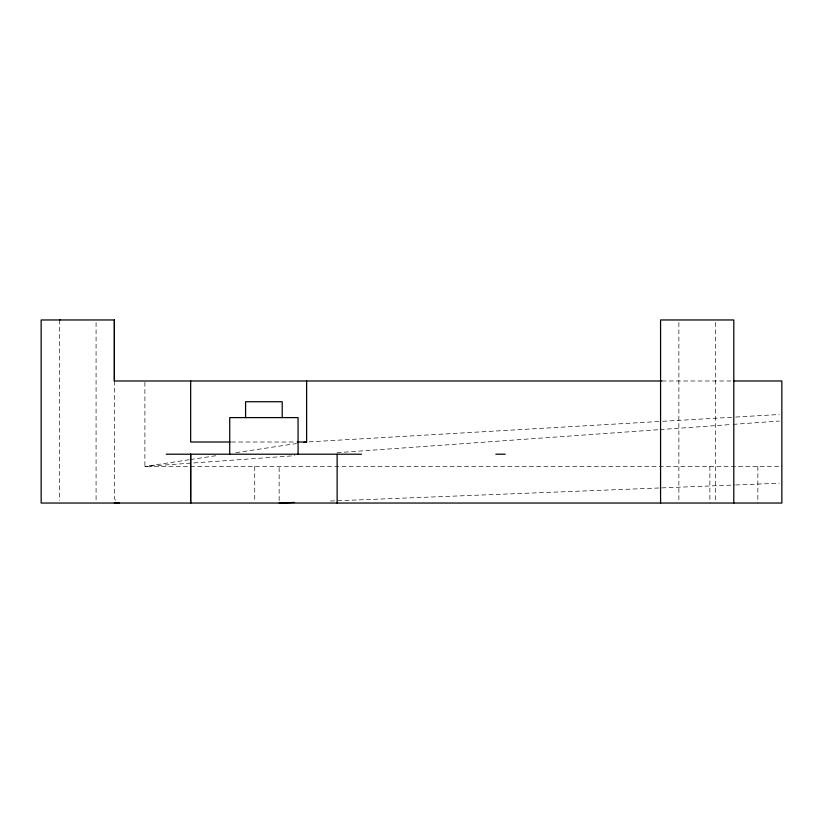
<?xml version="1.0" encoding="UTF-8"?>
<svg xmlns="http://www.w3.org/2000/svg" width="823" height="823" viewBox="0 0 823 823"><rect width="100%" height="100%" fill="white"/><g stroke="black" fill="none" stroke-linecap="round" stroke-linejoin="round"><path stroke-width="0.62" stroke-dasharray="4.12 3.09" d="M144.899 382.263L144.899 466.425L781.85 466.425M279.151 500.518L279.151 466.425M189.115 459.748L144.899 466.425L294.84 455.705M190.38 459.563L215.647 455.747M235.862 452.691L296.506 443.535M337.132 452.681L658.812 429.668M660.097 429.575L731.863 424.452M733.149 424.359L779.288 421.057M309.181 441.869L661.435 421.366M662.721 421.294L734.455 417.117M735.731 417.045L779.288 414.514M330.445 501.012L734.404 485.004M735.68 484.953L779.288 483.224M661.959 380.987L733.046 380.987M231.438 442.013L296.424 442.013M757.86 466.425L757.839 503.038M715.485 322.523L715.485 500.477M709.879 466.425L709.879 503.038M678.872 322.523L678.872 500.477M254.739 466.425L254.739 500.518M114.376 380.987L114.376 496.938A6.1 6.1 0 0 0 116.166 501.248M96.075 322.523L96.075 500.477M59.462 319.962L59.462 500.477"/><path stroke-width="1.23" d="M661.795 380.987L114.376 380.987L114.376 319.962L41.15 319.962L41.15 503.038L781.85 503.038L781.85 380.987L733.797 380.987M229.72 454.214L229.72 417.6L298.07 417.6L298.07 454.214M660.571 503.038L660.571 319.962L733.797 319.962L733.797 503.038M304.088 442.393L306.619 442.013L306.619 380.987M279.151 503.038L294.541 502.431M119.294 502.925L114.376 503.038L119.294 502.925A6.1 6.1 0 0 1 118.152 502.575M59.462 319.962L60.079 319.962M230.162 442.013L190.669 442.013L190.669 380.987M297.7 442.013L306.619 442.013M166.256 454.214L361.534 454.214M495.858 454.214L505.199 454.214M337.132 454.214L337.132 503.038M282.207 417.6L282.207 401.737L245.583 401.737L245.583 417.6M114.376 319.962L114.376 380.987M190.669 454.214L190.669 503.038L190.669 454.214"/></g></svg>
